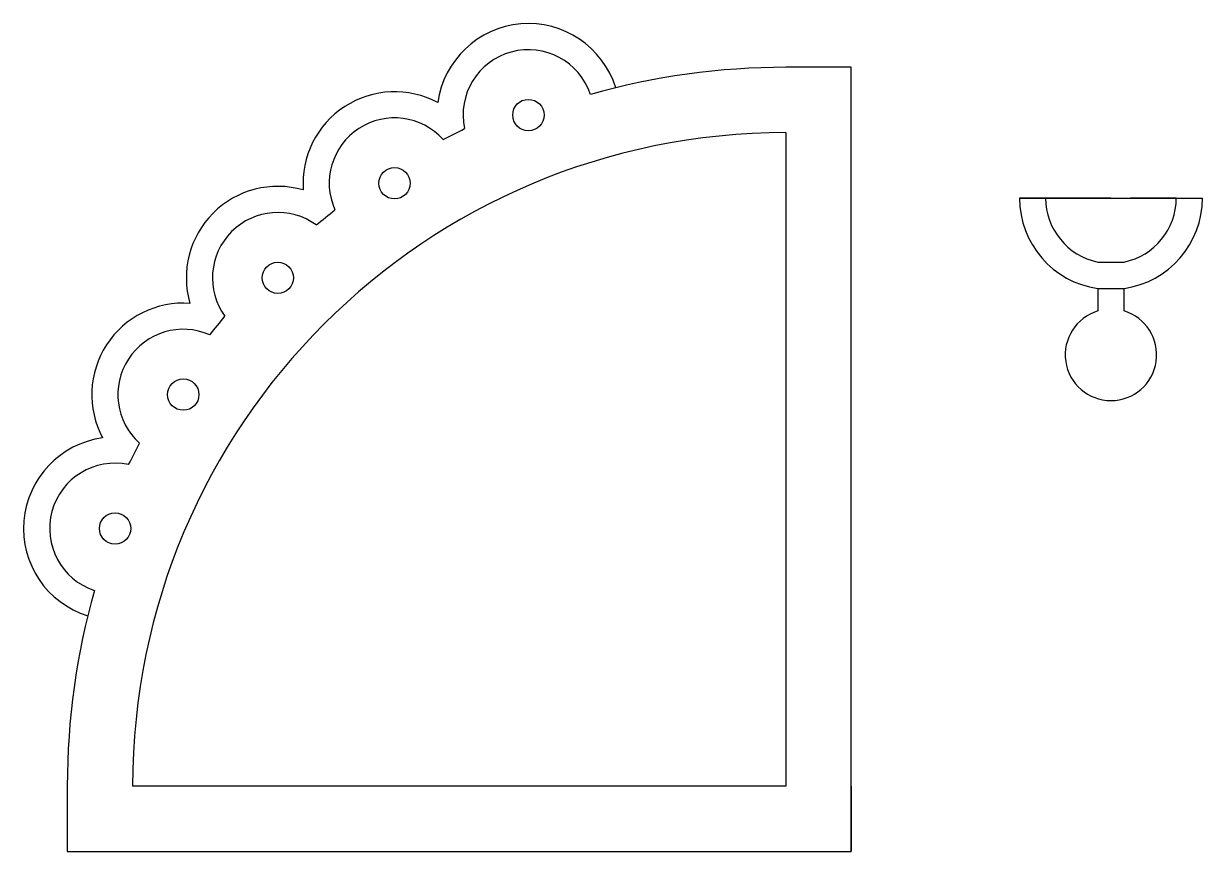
# Model space of a CAD drawing. Header units: millimetres. Extents: x 0 to 90.2, y 1 to 64.4.
import ezdxf

# ---------------------------------------------------------------- set-up
doc = ezdxf.new("R2010")
doc.units = ezdxf.units.MM

msp = doc.modelspace()

# ---------------------------------------------------------------- linework, layer by layer
for p, q in [((63.347, 61.013), (58.347, 61.013)), ((63.347, 1.013), (63.347, 61.013)), ((58.347, 56.013), (58.347, 6.013)), ((83.222, 51.013), (76.222, 51.013)), ((76.222, 51.013), (90.222, 51.013)), ((78.222, 51.013), (77.222, 51.013)), ((78.222, 51.013), (81.722, 51.013)), ((78.222, 51.013), (88.222, 51.013)), ((88.222, 51.013), (84.722, 51.013)), ((88.222, 51.013), (89.222, 51.013)), ((82.222, 46.114), (84.222, 46.114)), ((82.222, 44.085), (82.222, 42.367)), ((82.222, 44.085), (84.222, 44.085)), ((84.222, 42.367), (84.222, 44.085)), ((3.347, 6.013), (3.347, 1.013)), ((58.347, 6.013), (8.347, 6.013)), ((63.347, 6.013), (63.347, 1.013)), ((3.347, 1.013), (63.347, 1.013)), ((58.347, 1.013), (63.347, 1.013))]:
    msp.add_line(p, q)
for centre in [(38.637, 57.36), (28.392, 52.14), (19.456, 44.904), (12.22, 35.968), (7, 25.723)]:
    msp.add_circle(centre, 1.2)
for centre, radius, start, end in [((38.637, 57.36), 7, 17.35144, 172.21465), ((38.637, 57.36), 5, 18.39475, 192.00411), ((58.347, 6.013), 55, 90, 105.7895), ((28.392, 52.14), 7, 61.78535, 184.21465), ((28.392, 52.14), 5, 41.99589, 204.00411), ((58.347, 6.013), 50, 90, 180), ((7.507, 105.792), 56, 296.05934, 297.94066), ((19.456, 44.904), 7, 73.78535, 196.21465), ((83.222, 51.013), 7, 180, 261.78679), ((83.222, 51.013), 5, 180, 258.46304), ((83.222, 51.013), 5, 281.53696, 0), ((83.222, 51.013), 7, 278.21321, 0), ((19.456, 44.904), 5, 53.99589, 216.00411), ((-12.127, 93.041), 56, 308.05934, 309.94066), ((12.22, 35.968), 7, 85.78535, 208.21465), ((-28.682, 76.487), 56, 320.05934, 321.94066), ((83.222, 39.013), 3.5, 106.60155, 73.39845), ((12.22, 35.968), 5, 65.99589, 228.00411), ((7, 25.723), 7, 97.78535, 252.64856), ((-41.432, 56.853), 56, 332.05934, 333.94066), ((7, 25.723), 5, 77.99589, 251.60525), ((58.347, 6.013), 55, 164.2105, 180)]:
    msp.add_arc(centre, radius, start, end)

doc.saveas('drawing.dxf')
